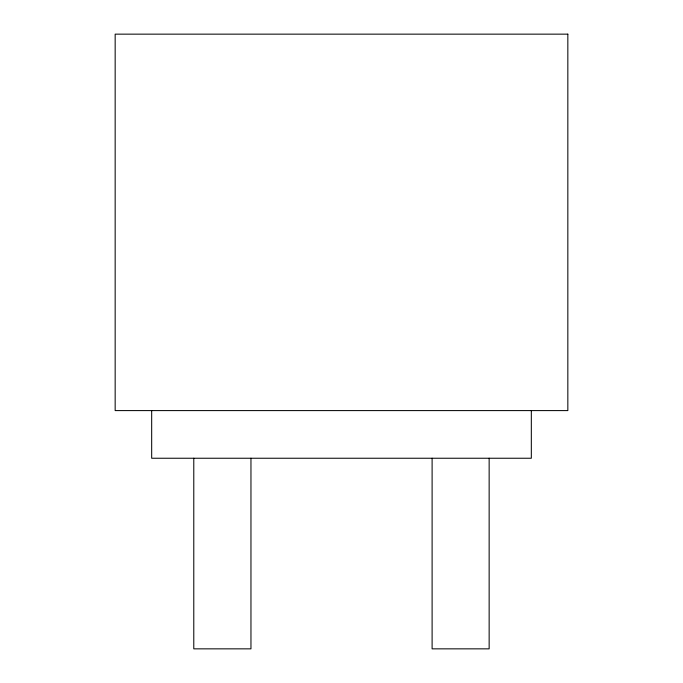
<?xml version="1.0" encoding="UTF-8"?>
<svg xmlns="http://www.w3.org/2000/svg" width="683" height="683" viewBox="0 0 683 683"><rect width="100%" height="100%" fill="white"/><g stroke="black" fill="none" stroke-linecap="round" stroke-linejoin="round"><path stroke-width="1.02" d="M531.323 410.594L531.323 458.242L151.677 458.242L151.677 410.594M489.148 458.242L489.148 648.85L432.108 648.85L432.108 458.242M250.96 458.242L250.96 648.85L193.784 648.85L193.784 458.242M567.838 34.15L115.162 34.15L115.162 410.594L567.838 410.594L567.838 34.15"/></g></svg>
